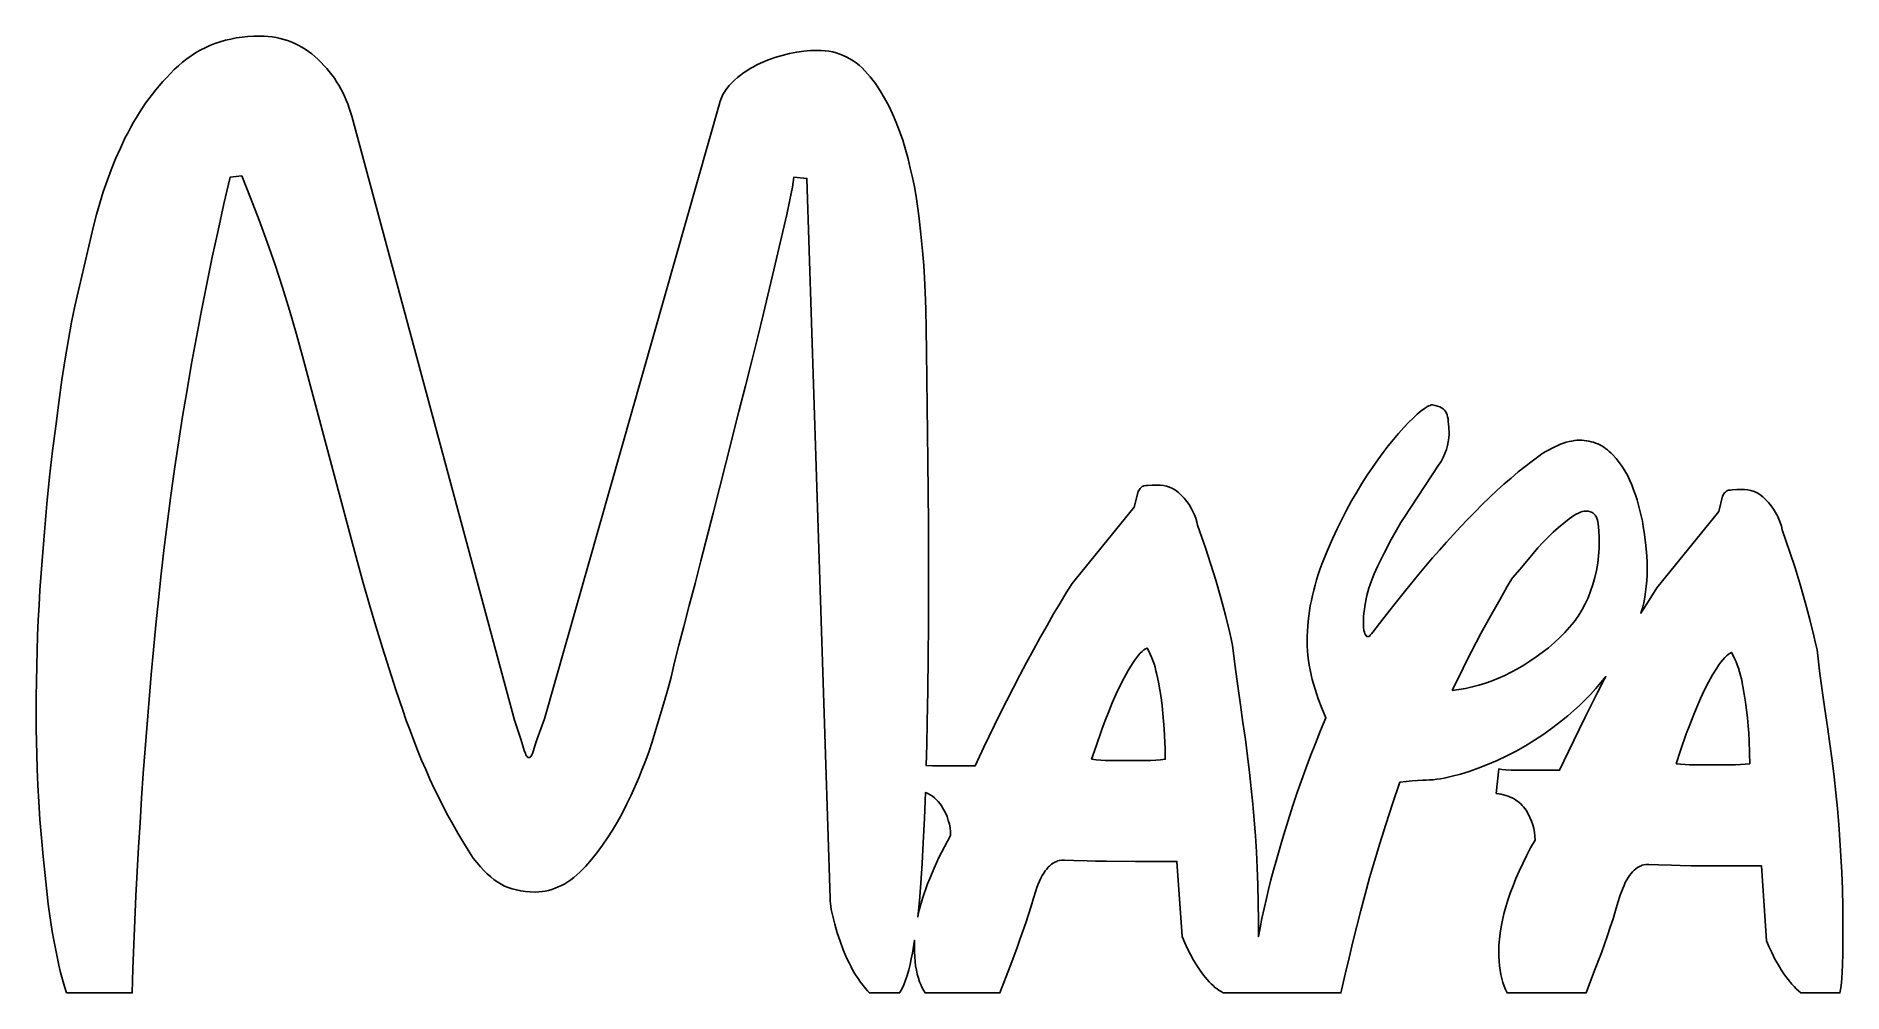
# Model space of a CAD drawing. Extents: x 21 to 153, y 19 to 89.
import ezdxf

# ---------------------------------------------------------------- set-up
doc = ezdxf.new("R2010")
doc.units = 0
doc.layers.add('CAMADA_1', color=18, linetype='CONTINUOUS')

msp = doc.modelspace()

# ---------------------------------------------------------------- linework, layer by layer
at = {"layer": 'CAMADA_1'}
for points in [[(22.75, 18.73), (22.59, 19.21), (22.45, 19.71), (22.31, 20.23), (22.18, 20.77), (22.05, 21.36), (21.93, 21.97), (21.81, 22.59), (21.7, 23.22), (21.6, 23.88), (21.5, 24.55), (21.41, 25.23), (21.32, 25.93), (21.17, 27.34), (21.03, 28.73), (20.91, 30.09), (20.8, 31.43), (20.72, 32.72), (20.65, 33.95), (20.6, 35.11), (20.57, 36.21), (20.53, 38.05), (20.52, 39.29), (20.52, 40.42), (20.54, 41.55), (20.56, 42.68), (20.59, 43.8), (20.63, 44.92), (20.68, 46.03), (20.74, 47.14), (20.8, 48.24), (20.95, 50.41), (21.12, 52.51), (21.31, 54.55), (21.51, 56.53), (21.73, 58.43), (21.95, 60.24), (22.18, 61.98), (22.41, 63.63), (22.65, 65.17), (22.89, 66.59), (23.12, 67.87), (23.36, 69.03), (24.73, 74.9), (24.95, 75.75), (25.18, 76.58), (25.44, 77.41), (25.72, 78.23), (26.02, 79.03), (26.34, 79.83), (26.69, 80.61), (27.05, 81.39), (27.25, 81.77), (27.45, 82.14), (27.65, 82.51), (27.87, 82.87), (28.08, 83.22), (28.31, 83.57), (28.54, 83.91), (28.78, 84.24), (29.03, 84.57), (29.28, 84.88), (29.54, 85.19), (29.81, 85.5), (30.08, 85.8), (30.36, 86.09), (30.64, 86.37), (30.94, 86.64), (31.24, 86.91), (31.55, 87.15), (31.87, 87.38), (32.2, 87.6), (32.54, 87.79), (32.89, 87.97), (33.25, 88.13), (33.61, 88.28), (33.99, 88.41), (34.38, 88.52), (34.78, 88.61), (35.18, 88.69), (35.6, 88.75), (36.02, 88.79), (36.46, 88.81), (36.9, 88.82), (37.21, 88.82), (37.51, 88.8), (37.8, 88.76), (38.09, 88.72), (38.38, 88.66), (38.66, 88.58), (38.93, 88.5), (39.2, 88.4), (39.46, 88.28), (39.72, 88.16), (39.98, 88.02), (40.23, 87.86), (40.47, 87.7), (40.71, 87.52), (40.94, 87.32), (41.17, 87.12), (41.39, 86.9), (41.6, 86.68), (41.8, 86.45), (41.99, 86.22), (42.18, 85.98), (42.36, 85.73), (42.52, 85.48), (42.68, 85.22), (42.83, 84.96), (42.97, 84.69), (43.1, 84.42), (43.23, 84.13), (43.34, 83.85), (43.45, 83.55), (43.54, 83.25), (43.63, 82.95), (55.56, 38.72), (56.02, 37.31), (56.17, 36.83), (56.27, 36.49), (56.35, 36.27), (56.39, 36.18), (56.43, 36.1), (56.47, 36.05), (56.51, 36.01), (56.56, 35.98), (56.6, 35.97), (56.65, 35.98), (56.7, 36.01), (56.74, 36.05), (56.78, 36.1), (56.82, 36.18), (56.86, 36.27), (56.94, 36.49), (57.04, 36.83), (57.21, 37.34), (57.74, 38.81), (70.53, 83.8), (70.61, 84.06), (70.7, 84.31), (70.82, 84.54), (70.95, 84.77), (71.1, 84.99), (71.27, 85.21), (71.46, 85.41), (71.66, 85.6), (71.88, 85.79), (72.1, 85.96), (72.33, 86.13), (72.56, 86.29), (72.8, 86.44), (73.05, 86.58), (73.3, 86.71), (73.56, 86.83), (74.08, 87.06), (74.61, 87.25), (74.88, 87.33), (75.15, 87.41), (75.42, 87.48), (75.69, 87.54), (76.22, 87.65), (76.74, 87.72), (77.24, 87.77), (77.72, 87.78), (78.02, 87.77), (78.3, 87.75), (78.58, 87.71), (78.86, 87.66), (79.12, 87.59), (79.38, 87.51), (79.63, 87.41), (79.88, 87.29), (80.12, 87.17), (80.35, 87.02), (80.58, 86.86), (80.8, 86.69), (81.01, 86.5), (81.22, 86.29), (81.41, 86.07), (81.61, 85.84), (81.79, 85.59), (81.98, 85.34), (82.15, 85.08), (82.32, 84.82), (82.65, 84.28), (82.96, 83.71), (83.24, 83.12), (83.51, 82.5), (83.75, 81.86), (83.98, 81.2), (84.18, 80.52), (84.37, 79.84), (84.54, 79.15), (84.7, 78.46), (84.84, 77.77), (84.96, 77.07), (85.07, 76.37), (85.16, 75.66), (85.31, 74.31), (85.43, 73.1), (85.52, 72.03), (85.59, 71.11), (85.63, 70.06), (85.67, 68.81), (85.7, 67.36), (85.73, 65.71), (85.82, 57.71), (85.86, 53.09), (85.87, 48.24), (85.86, 45.77), (85.85, 43.33), (85.82, 40.91), (85.77, 38.53), (85.74, 36.93), (85.7, 35.38), (86.16, 35.37), (89.29, 35.37), (89.93, 36.73), (90.71, 38.35), (91.15, 39.24), (91.6, 40.14), (92.07, 41.06), (92.56, 42), (93.05, 42.94), (93.55, 43.86), (94.05, 44.76), (94.55, 45.65), (95.03, 46.5), (95.51, 47.29), (95.96, 48.03), (96.39, 48.72), (100.94, 54.31), (101.22, 55.45), (101.32, 55.62), (101.37, 55.69), (101.42, 55.74), (101.48, 55.79), (101.53, 55.83), (101.59, 55.86), (101.65, 55.87), (101.78, 55.9), (101.92, 55.91), (102.26, 55.92), (102.83, 55.92), (103.07, 55.91), (103.3, 55.86), (103.52, 55.79), (103.74, 55.68), (103.96, 55.55), (104.17, 55.39), (104.38, 55.2), (104.59, 54.97), (104.78, 54.74), (104.95, 54.5), (105.1, 54.25), (105.24, 54), (105.35, 53.75), (105.45, 53.5), (105.52, 53.24), (105.58, 52.99), (106.15, 51.33), (106.53, 50.19), (106.91, 48.96), (107.27, 47.68), (107.62, 46.4), (107.91, 45.21), (108.03, 44.67), (108.14, 44.18), (108.33, 42.65), (108.52, 41.21), (108.71, 39.84), (108.89, 38.54), (109.08, 37.3), (109.24, 36.08), (109.38, 34.88), (109.51, 33.71), (109.62, 32.55), (109.72, 31.39), (109.81, 30.23), (109.89, 29.07), (109.95, 27.88), (110, 26.64), (110.02, 25.35), (110.03, 24), (110.03, 22.85), (110.15, 23.49), (110.29, 24.17), (110.62, 25.64), (110.78, 26.31), (110.95, 27), (111.14, 27.72), (111.35, 28.47), (111.8, 30.02), (112.3, 31.67), (112.58, 32.53), (112.87, 33.4), (113.18, 34.28), (113.5, 35.18), (113.85, 36.09), (114.21, 37.01), (114.58, 37.95), (114.98, 38.89), (114.68, 39.59), (114.42, 40.28), (114.19, 40.98), (113.98, 41.68), (113.89, 42.04), (113.82, 42.39), (113.75, 42.74), (113.7, 43.09), (113.65, 43.44), (113.62, 43.78), (113.61, 44.13), (113.6, 44.47), (113.61, 44.85), (113.62, 45.22), (113.64, 45.59), (113.68, 45.97), (113.72, 46.34), (113.77, 46.72), (113.83, 47.09), (113.91, 47.47), (113.99, 47.85), (114.08, 48.23), (114.18, 48.61), (114.29, 48.99), (114.41, 49.37), (114.54, 49.75), (114.67, 50.13), (114.82, 50.51), (115.13, 51.26), (115.46, 52), (115.79, 52.72), (116.13, 53.42), (116.49, 54.1), (116.85, 54.77), (117.23, 55.42), (117.61, 56.05), (118, 56.65), (118.39, 57.23), (118.78, 57.79), (119.16, 58.31), (119.54, 58.81), (119.92, 59.28), (120.29, 59.72), (120.67, 60.14), (121.03, 60.51), (121.36, 60.84), (121.66, 61.12), (121.94, 61.36), (122.19, 61.54), (122.41, 61.68), (122.51, 61.73), (122.6, 61.77), (122.69, 61.8), (122.77, 61.82), (122.97, 61.77), (123.15, 61.72), (123.31, 61.66), (123.45, 61.59), (123.57, 61.51), (123.66, 61.42), (123.74, 61.31), (123.8, 61.21), (123.85, 61.08), (123.88, 60.94), (123.92, 60.78), (123.94, 60.59), (123.96, 60.39), (123.98, 60.17), (123.99, 59.68), (123.98, 59.39), (123.94, 59.1), (123.88, 58.82), (123.8, 58.53), (123.69, 58.24), (123.56, 57.96), (123.41, 57.67), (123.23, 57.38), (120.71, 53.56), (120.47, 53.19), (120.24, 52.8), (119.76, 51.94), (119.27, 51), (118.76, 49.97), (118.52, 49.44), (118.31, 48.91), (118.13, 48.38), (118.05, 48.12), (117.98, 47.85), (117.92, 47.59), (117.87, 47.33), (117.83, 47.07), (117.79, 46.81), (117.76, 46.55), (117.74, 46.29), (117.73, 46.03), (117.73, 45.77), (117.74, 45.53), (117.76, 45.27), (117.79, 45.15), (117.83, 45.04), (117.89, 44.94), (117.96, 44.85), (118.11, 44.85), (118.16, 44.87), (118.22, 44.93), (118.31, 45.03), (118.41, 45.16), (119.14, 46.11), (119.94, 47.14), (120.82, 48.23), (121.78, 49.4), (122.27, 50), (122.78, 50.59), (123.29, 51.17), (123.8, 51.75), (124.32, 52.32), (124.84, 52.88), (125.37, 53.44), (125.9, 53.98), (126.43, 54.52), (126.96, 55.03), (127.49, 55.53), (128.01, 56), (128.53, 56.45), (129.05, 56.89), (129.56, 57.3), (130.07, 57.69), (130.56, 58.05), (130.8, 58.21), (131.04, 58.36), (131.27, 58.5), (131.5, 58.62), (131.73, 58.74), (131.95, 58.84), (132.16, 58.93), (132.37, 59), (132.58, 59.07), (132.78, 59.12), (132.98, 59.16), (133.17, 59.19), (133.36, 59.21), (133.54, 59.22), (133.72, 59.21), (133.9, 59.2), (134.07, 59.18), (134.24, 59.15), (134.4, 59.11), (134.57, 59.07), (134.72, 59.01), (134.88, 58.95), (135.03, 58.88), (135.18, 58.8), (135.32, 58.71), (135.46, 58.62), (135.6, 58.51), (135.73, 58.4), (135.86, 58.28), (135.99, 58.15), (136.23, 57.87), (136.45, 57.59), (136.67, 57.29), (136.87, 56.97), (137.05, 56.65), (137.22, 56.31), (137.37, 55.96), (137.51, 55.59), (137.64, 55.22), (137.76, 54.84), (137.87, 54.46), (137.97, 54.07), (138.06, 53.68), (138.15, 53.29), (138.22, 52.89), (138.28, 52.49), (138.38, 51.72), (138.45, 51.01), (138.49, 50.35), (138.51, 49.74), (138.5, 49.33), (138.48, 48.92), (138.44, 48.51), (138.39, 48.11), (138.33, 47.71), (138.25, 47.31), (138.16, 46.92), (138.05, 46.54), (138.64, 47.51), (139.2, 48.4), (143.74, 53.99), (144.03, 55.13), (144.12, 55.3), (144.17, 55.36), (144.23, 55.42), (144.28, 55.47), (144.34, 55.51), (144.39, 55.54), (144.45, 55.55), (144.58, 55.57), (144.72, 55.59), (145.07, 55.6), (145.64, 55.6), (145.87, 55.59), (146.1, 55.54), (146.33, 55.47), (146.55, 55.36), (146.76, 55.23), (146.98, 55.07), (147.18, 54.88), (147.39, 54.65), (147.58, 54.42), (147.75, 54.17), (147.91, 53.93), (148.04, 53.68), (148.15, 53.43), (148.25, 53.18), (148.33, 52.92), (148.38, 52.66), (148.95, 51.01), (149.33, 49.87), (149.71, 48.64), (150.08, 47.36), (150.42, 46.08), (150.71, 44.89), (150.84, 44.35), (150.94, 43.86), (151.13, 42.33), (151.32, 40.89), (151.51, 39.51), (151.7, 38.22), (151.88, 36.98), (152.04, 35.76), (152.19, 34.56), (152.31, 33.39), (152.43, 32.23), (152.53, 31.07), (152.61, 29.91), (152.69, 28.75), (152.75, 27.56), (152.8, 26.32), (152.82, 25.03), (152.83, 23.68), (152.82, 21.59), (152.81, 20.82), (152.79, 20.23), (152.76, 19.84), (152.73, 19.46), (152.68, 19.09), (152.62, 18.73), (149.76, 18.73), (149.59, 18.87), (149.42, 19.02), (149.26, 19.19), (149.09, 19.37), (148.83, 19.7), (148.57, 20.05), (148.32, 20.42), (148.09, 20.81), (147.86, 21.21), (147.65, 21.64), (147.44, 22.08), (147.25, 22.55), (146.87, 28.04), (143.84, 28.04), (141.72, 28.05), (140.92, 28.07), (140.28, 28.09), (139.33, 28.12), (138.63, 28.13), (138.41, 28.13), (138.25, 28.11), (138.13, 28.08), (138.09, 28.06), (138.06, 28.04), (137.93, 27.99), (137.8, 27.91), (137.68, 27.83), (137.56, 27.73), (137.44, 27.61), (137.33, 27.48), (137.22, 27.34), (137.11, 27.18), (137.01, 27), (136.9, 26.81), (136.81, 26.6), (136.71, 26.38), (136.62, 26.14), (136.53, 25.89), (136.35, 25.34), (136.18, 24.76), (136, 24.16), (135.8, 23.55), (135.6, 22.94), (135.38, 22.31), (135.15, 21.67), (134.65, 20.37), (134.03, 18.73), (128.24, 18.73), (128.12, 18.98), (128.02, 19.23), (127.93, 19.5), (127.85, 19.78), (127.79, 20.08), (127.74, 20.39), (127.69, 20.72), (127.66, 21.06), (127.65, 21.42), (127.64, 21.79), (127.65, 22.22), (127.68, 22.66), (127.73, 23.11), (127.81, 23.58), (127.9, 24.05), (128.01, 24.53), (128.15, 25.03), (128.3, 25.53), (128.48, 26.04), (128.68, 26.57), (128.89, 27.1), (129.13, 27.65), (129.39, 28.21), (129.67, 28.77), (129.97, 29.35), (130.29, 29.93), (130.28, 30.22), (130.25, 30.5), (130.2, 30.77), (130.13, 31.05), (130.03, 31.32), (129.92, 31.59), (129.79, 31.85), (129.63, 32.11), (129.54, 32.24), (129.45, 32.36), (129.35, 32.47), (129.25, 32.58), (129.13, 32.68), (129.01, 32.77), (128.89, 32.86), (128.75, 32.94), (128.61, 33.01), (128.47, 33.08), (128.32, 33.14), (128.16, 33.2), (127.99, 33.24), (127.82, 33.28), (127.64, 33.32), (127.45, 33.34), (127.64, 35.14), (127.87, 35.1), (128.16, 35.07), (128.53, 35.05), (128.97, 35.05), (132.09, 35.05), (132.73, 36.41), (133.51, 38.03), (133.95, 38.92), (134.4, 39.82), (134.87, 40.74), (135.36, 41.68), (135.48, 41.9), (135.12, 41.46), (134.74, 41.02), (134.35, 40.6), (133.95, 40.19), (133.54, 39.79), (133.12, 39.41), (132.69, 39.03), (132.24, 38.67), (131.59, 38.16), (130.93, 37.69), (130.26, 37.25), (129.59, 36.83), (128.91, 36.45), (128.22, 36.09), (127.52, 35.76), (126.82, 35.46), (126.13, 35.19), (125.46, 34.96), (124.83, 34.76), (124.22, 34.6), (123.64, 34.47), (123.36, 34.42), (123.09, 34.38), (122.83, 34.35), (122.57, 34.33), (122.32, 34.32), (122.08, 34.31), (121.69, 34.3), (121.28, 34.27), (120.85, 34.22), (120.4, 34.16), (119.85, 32.57), (119.36, 31.07), (118.92, 29.68), (118.53, 28.39), (118.17, 27.16), (117.84, 25.95), (117.53, 24.77), (117.23, 23.61), (116.95, 22.46), (116.67, 21.29), (116.39, 20.11), (116.12, 18.92), (116.08, 18.73), (107.45, 18.73), (107.3, 18.82), (107.15, 18.91), (107, 19.02), (106.85, 19.13), (106.71, 19.26), (106.57, 19.39), (106.43, 19.54), (106.29, 19.7), (106.02, 20.02), (105.77, 20.37), (105.52, 20.74), (105.28, 21.13), (105.06, 21.53), (104.84, 21.96), (104.64, 22.4), (104.44, 22.87), (104.06, 28.36), (101.03, 28.36), (98.91, 28.37), (98.11, 28.39), (97.48, 28.41), (96.52, 28.44), (95.82, 28.46), (95.61, 28.45), (95.45, 28.43), (95.33, 28.4), (95.29, 28.38), (95.26, 28.36), (95.13, 28.31), (95, 28.24), (94.88, 28.15), (94.76, 28.05), (94.64, 27.93), (94.53, 27.8), (94.42, 27.66), (94.31, 27.5), (94.2, 27.32), (94.1, 27.13), (94, 26.92), (93.91, 26.7), (93.81, 26.46), (93.72, 26.21), (93.55, 25.66), (93.38, 25.08), (93.2, 24.48), (93, 23.87), (92.79, 23.26), (92.57, 22.63), (92.34, 21.99), (91.85, 20.69), (91.1, 18.73), (85.62, 18.73), (85.5, 18.94), (85.39, 19.14), (85.3, 19.35), (85.22, 19.55), (85.13, 19.82), (85.05, 20.1), (84.99, 20.4), (84.93, 20.71), (84.89, 21.04), (84.86, 21.38), (84.84, 21.74), (84.84, 22.11), (84.84, 22.35), (84.85, 22.59), (84.69, 21.63), (84.61, 21.22), (84.52, 20.82), (84.42, 20.42), (84.31, 20.01), (84.19, 19.66), (84.06, 19.32), (83.91, 19.01), (83.75, 18.73), (81.55, 18.73), (81.41, 18.87), (81.28, 19.02), (81.08, 19.26), (80.89, 19.51), (80.71, 19.78), (80.53, 20.05), (80.36, 20.33), (80.2, 20.63), (80.05, 20.93), (79.9, 21.25), (79.63, 21.88), (79.39, 22.51), (79.18, 23.14), (79, 23.76), (78.86, 24.34), (78.75, 24.85), (78.72, 25.07), (78.69, 25.28), (78.68, 25.48), (78.67, 25.65), (76.97, 78.4), (76.02, 78.5), (75.9, 77.75), (75.72, 76.84), (75.5, 75.76), (75.21, 74.52), (74.55, 71.69), (73.79, 68.51), (73.38, 66.8), (72.94, 65.03), (72.48, 63.2), (71.99, 61.31), (71.02, 57.53), (70.1, 53.87), (69.21, 50.38), (68.78, 48.72), (68.35, 47.1), (67.95, 45.58), (67.59, 44.2), (67.28, 42.96), (67.02, 41.85), (66.81, 41.06), (66.54, 40.12), (65.84, 37.77), (65.63, 37.11), (65.41, 36.45), (65.17, 35.79), (64.91, 35.13), (64.65, 34.48), (64.36, 33.82), (64.07, 33.17), (63.75, 32.52), (63.43, 31.88), (63.09, 31.26), (62.74, 30.66), (62.37, 30.09), (61.99, 29.54), (61.6, 29.01), (61.19, 28.5), (60.77, 28.02), (60.56, 27.79), (60.34, 27.57), (60.12, 27.37), (59.9, 27.19), (59.68, 27.02), (59.45, 26.86), (59.23, 26.72), (59, 26.6), (58.76, 26.49), (58.53, 26.39), (58.29, 26.31), (58.05, 26.24), (57.81, 26.19), (57.57, 26.15), (57.33, 26.13), (57.08, 26.12), (56.71, 26.13), (56.35, 26.16), (56.01, 26.2), (55.69, 26.27), (55.39, 26.35), (55.1, 26.44), (54.82, 26.56), (54.57, 26.69), (54.32, 26.85), (54.07, 27.02), (53.82, 27.22), (53.56, 27.45), (53.31, 27.7), (53.05, 27.97), (52.79, 28.27), (52.53, 28.59), (52.15, 29.19), (51.77, 29.81), (51.4, 30.44), (51.04, 31.08), (50.68, 31.72), (50.34, 32.38), (50.01, 33.04), (49.68, 33.71), (49.36, 34.39), (49.05, 35.09), (48.75, 35.79), (48.46, 36.5), (48.17, 37.22), (47.9, 37.95), (47.63, 38.68), (47.37, 39.43), (46.87, 40.94), (46.37, 42.47), (45.88, 44.02), (45.4, 45.59), (44.94, 47.17), (44.48, 48.77), (44.02, 50.39), (43.58, 52.03), (40.03, 65.38), (39.57, 67.07), (39.08, 68.75), (38.56, 70.41), (38.02, 72.07), (37.45, 73.72), (36.85, 75.35), (36.23, 76.98), (35.58, 78.59), (34.73, 78.5), (34.27, 76.54), (33.84, 74.58), (33.42, 72.62), (33.01, 70.67), (32.63, 68.72), (32.26, 66.77), (31.9, 64.83), (31.57, 62.9), (31.24, 60.96), (30.94, 59.03), (30.65, 57.1), (30.38, 55.18), (30.13, 53.26), (29.89, 51.35), (29.67, 49.44), (29.47, 47.53), (29.29, 45.7), (29.11, 43.87), (28.94, 42.05), (28.79, 40.23), (28.64, 38.42), (28.5, 36.61), (28.36, 34.8), (28.24, 33), (28.13, 31.2), (28.02, 29.41), (27.92, 27.62), (27.83, 25.83), (27.75, 24.05), (27.68, 22.27), (27.61, 20.5), (27.56, 18.73)], [(124.22, 40.88), (124.72, 40.95), (125.21, 41.04), (125.69, 41.14), (126.18, 41.27), (126.66, 41.42), (127.14, 41.59), (127.61, 41.78), (128.08, 41.99), (128.55, 42.22), (129.01, 42.47), (129.47, 42.74), (129.92, 43.03), (130.37, 43.34), (130.82, 43.67), (131.27, 44.02), (131.71, 44.4), (132.11, 44.76), (132.48, 45.13), (132.82, 45.52), (133.15, 45.92), (133.44, 46.34), (133.71, 46.77), (133.95, 47.22), (134.17, 47.68), (134.36, 48.16), (134.53, 48.65), (134.67, 49.15), (134.79, 49.67), (134.88, 50.2), (134.94, 50.75), (134.98, 51.31), (134.99, 51.88), (134.99, 52.2), (134.96, 52.53), (134.93, 52.89), (134.88, 53.26), (134.84, 53.44), (134.78, 53.59), (134.7, 53.72), (134.65, 53.78), (134.6, 53.83), (134.54, 53.88), (134.48, 53.92), (134.34, 53.98), (134.18, 54.01), (134, 54.02), (133.88, 54.01), (133.75, 53.99), (133.61, 53.94), (133.47, 53.88), (133.31, 53.8), (133.14, 53.7), (132.96, 53.58), (132.78, 53.45), (132.4, 53.15), (132.01, 52.83), (131.63, 52.48), (131.25, 52.11), (130.87, 51.73), (130.5, 51.33), (130.15, 50.92), (129.8, 50.51), (129.17, 49.74), (128.65, 49.13), (128.48, 48.86), (128.26, 48.5), (127.7, 47.53), (127.03, 46.33), (126.32, 45.05), (125.97, 44.39), (125.63, 43.75), (125.32, 43.13), (125.02, 42.52)], [(97.81, 35.84), (98.15, 35.8), (98.48, 35.77), (98.81, 35.75), (99.14, 35.75), (101.79, 35.75), (102.16, 35.75), (102.53, 35.77), (102.87, 35.8), (103.21, 35.84), (103.2, 36.6), (103.16, 37.55), (103.14, 38.08), (103.09, 38.63), (103.04, 39.19), (102.98, 39.77), (102.9, 40.36), (102.81, 40.93), (102.71, 41.5), (102.6, 42.05), (102.53, 42.32), (102.46, 42.58), (102.39, 42.83), (102.3, 43.08), (102.21, 43.32), (102.11, 43.55), (102, 43.77), (101.89, 43.99), (101.77, 43.93), (101.64, 43.85), (101.51, 43.74), (101.38, 43.61), (101.24, 43.46), (101.1, 43.28), (100.95, 43.08), (100.8, 42.85), (100.49, 42.36), (100.19, 41.82), (99.9, 41.24), (99.61, 40.63), (99.33, 39.98), (99.07, 39.34), (98.81, 38.68), (98.57, 38.02), (98.15, 36.81)], [(140.62, 35.52), (140.95, 35.48), (141.28, 35.45), (141.61, 35.43), (141.94, 35.43), (144.59, 35.43), (144.97, 35.43), (145.33, 35.45), (145.68, 35.48), (146.01, 35.52), (146, 36.28), (145.97, 37.23), (145.94, 37.76), (145.9, 38.3), (145.84, 38.87), (145.78, 39.45), (145.7, 40.04), (145.61, 40.61), (145.51, 41.18), (145.4, 41.73), (145.34, 41.99), (145.27, 42.26), (145.19, 42.51), (145.1, 42.76), (145.01, 42.99), (144.91, 43.23), (144.8, 43.45), (144.69, 43.67), (144.57, 43.61), (144.44, 43.53), (144.31, 43.42), (144.18, 43.29), (144.04, 43.13), (143.9, 42.96), (143.75, 42.76), (143.6, 42.53), (143.29, 42.04), (143, 41.5), (142.7, 40.92), (142.42, 40.3), (142.14, 39.66), (141.87, 39.01), (141.62, 38.36), (141.37, 37.7), (140.95, 36.49)], [(85.08, 24.27), (85.21, 25.48), (85.32, 26.78), (85.41, 28.2), (85.49, 29.72), (85.57, 31.54), (85.64, 33.41), (85.82, 33.33), (86, 33.23), (86.16, 33.13), (86.32, 33.01), (86.46, 32.88), (86.59, 32.74), (86.72, 32.59), (86.83, 32.43), (86.98, 32.17), (87.12, 31.91), (87.23, 31.64), (87.32, 31.37), (87.4, 31.09), (87.45, 30.82), (87.48, 30.54), (87.49, 30.26), (87.05, 29.44), (86.64, 28.64), (86.28, 27.86), (85.96, 27.1), (85.81, 26.73), (85.68, 26.36), (85.55, 26), (85.44, 25.65), (85.33, 25.3), (85.24, 24.95), (85.15, 24.61)]]:
    msp.add_lwpolyline(points, close=True, dxfattribs=at)

doc.saveas('drawing.dxf')
